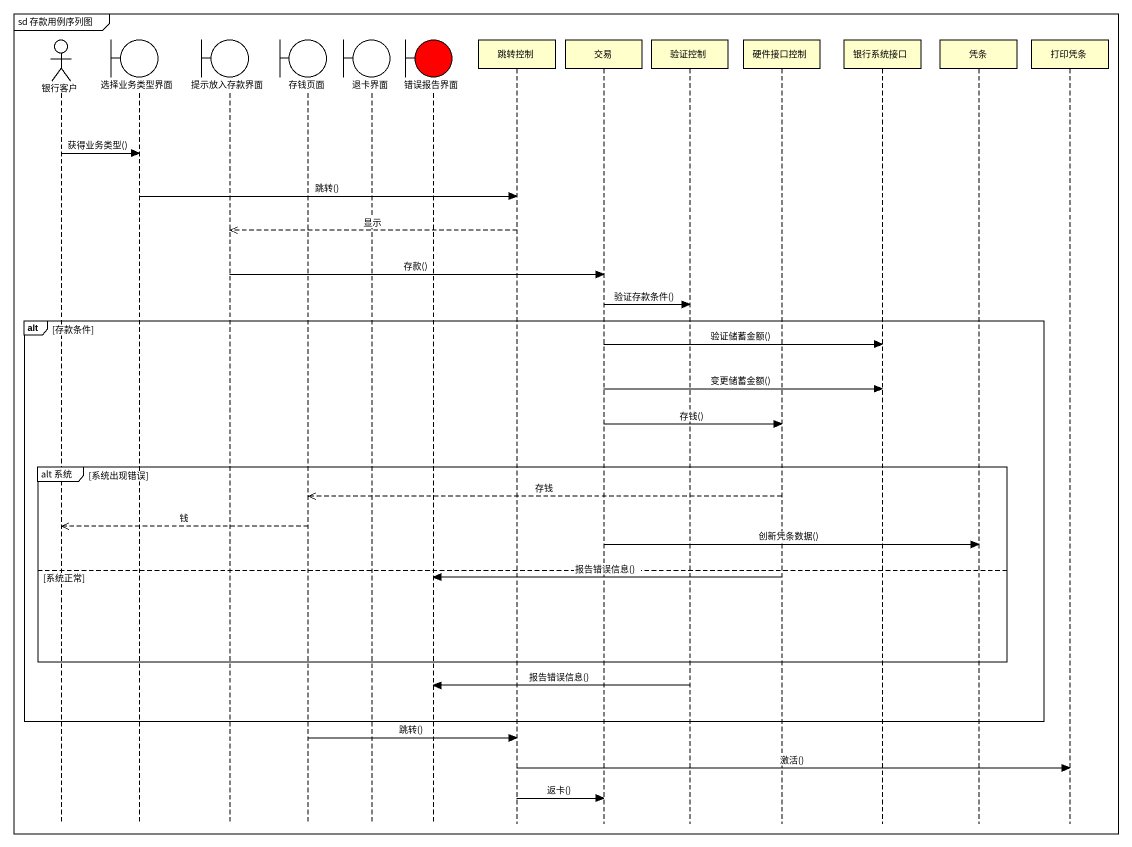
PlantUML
@startuml
mainframe sd 存款用例序列图
hide footbox
actor 银行客户
boundary 选择业务类型界面
boundary 提示放入存款界面
boundary 存钱页面
boundary 退卡界面
boundary 错误报告界面 #FF0000
participant 跳转控制
participant 交易
participant 验证控制
participant 硬件接口控制
participant 银行系统接口
participant 凭条
participant 打印凭条

银行客户 -> 选择业务类型界面 : 获得业务类型()
选择业务类型界面 -> 跳转控制 : 跳转()
跳转控制 -->> 提示放入存款界面 : 显示
提示放入存款界面 -> 交易 : 存款()
交易 -> 验证控制 : 验证存款条件()
alt 存款条件
  交易 -> 银行系统接口 : 验证储蓄金额()
  交易 -> 银行系统接口 : 变更储蓄金额()
  交易 -> 硬件接口控制 : 存钱()
  group alt 系统 [系统出现错误]
    硬件接口控制 -->> 存钱页面 : 存钱
    存钱页面 -->> 银行客户 : 钱
    交易 -> 凭条 : 创新凭条数据()
  else 系统正常
    硬件接口控制 -> 错误报告界面 : 报告错误信息()
  end
  验证控制 -> 错误报告界面 : 报告错误信息()
end
存钱页面 -> 跳转控制 : 跳转()
跳转控制 -> 打印凭条 : 激活()
跳转控制 -> 交易 : 返卡()
@enduml
